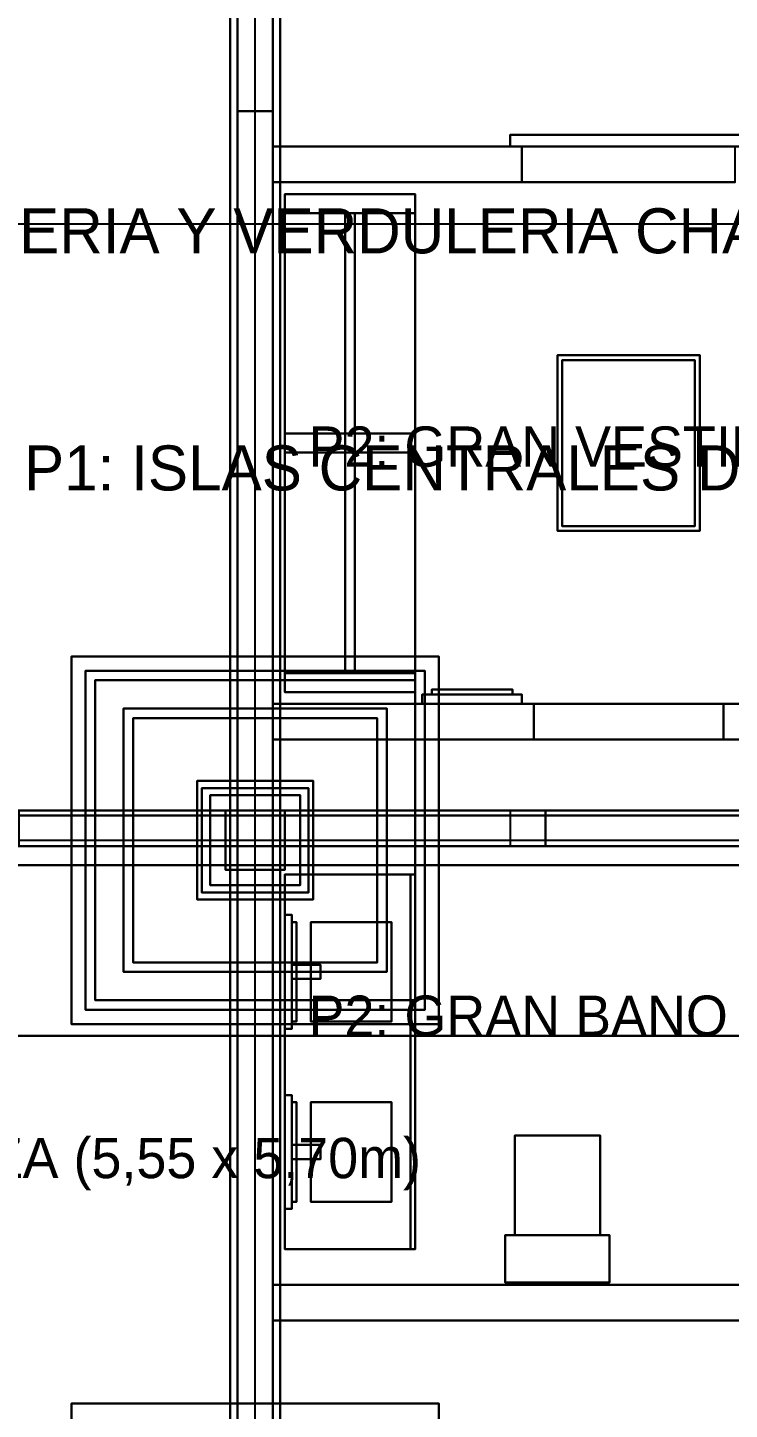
# Model space of a CAD drawing. Header units: metres. Extents: x -0.6 to 96.4, y -1.3 to 40.2.
# Drawn here: x 4.97 to 7.93, y 12.62 to 18.45 of the extents above; entities that cross this region are included whole.
import ezdxf

# ---------------------------------------------------------------- set-up
doc = ezdxf.new("R2010")
doc.units = ezdxf.units.M
for name, color, linetype in [('COLUMNAS_3D', 1, 'CONTINUOUS'), ('CUBIERTA_CHALET_3D', 9, 'CONTINUOUS'), ('EJES_ESTRUCTURALES', 1, 'CONTINUOUS'), ('LOSA_PISO_3D', 8, 'CONTINUOUS'), ('P2_CARPINTERIA_RUSTICA_3D', 34, 'CONTINUOUS'), ('P2_COCINA_ISLA_3D', 3, 'CONTINUOUS'), ('P2_COLUMNAS_3D', 1, 'CONTINUOUS'), ('P2_LOSA_PISO_3D', 8, 'CONTINUOUS'), ('P2_MOBILIARIO_SUITE_3D', 30, 'CONTINUOUS'), ('P2_MUROS_MADERA_INT_3D', 6, 'CONTINUOUS'), ('P2_ROTULOS', 6, 'CONTINUOUS'), ('P2_TIMBER_FRAME_3D', 34, 'CONTINUOUS'), ('PB_MOBILIARIO_COMERCIAL_3D', 30, 'CONTINUOUS'), ('PB_TIMBER_FRAME_3D', 34, 'CONTINUOUS'), ('PB_ZOCALO_PIEDRA_3D', 8, 'CONTINUOUS'), ('ROTULOS_TEXTO', 2, 'CONTINUOUS'), ('TERRENO_3D', 3, 'CONTINUOUS')]:
    doc.layers.add(name, color=color, linetype=linetype)

msp = doc.modelspace()

# ---------------------------------------------------------------- linework, layer by layer
at = {"layer": 'COLUMNAS_3D', "color": 1}
for points in [[(5.8, 14.9), (6.05, 14.9), (6.05, 15.15), (5.8, 15.15)], [(5.8, 14.9, 2.85), (6.05, 14.9, 2.85), (6.05, 15.15, 2.85), (5.8, 15.15, 2.85)], [(5.8, 15.15), (6.05, 15.15), (6.05, 15.15, 2.85), (5.8, 15.15, 2.85)], [(5.8, 14.9), (5.8, 15.15), (5.8, 15.15, 2.85), (5.8, 14.9, 2.85)], [(6.05, 14.9), (6.05, 15.15), (6.05, 15.15, 2.85), (6.05, 14.9, 2.85)], [(5.8, 14.9), (6.05, 14.9), (6.05, 14.9, 2.85), (5.8, 14.9, 2.85)]]:
    msp.add_3dface(points, dxfattribs=at)
at = {"layer": 'CUBIERTA_CHALET_3D', "color": 9}
for points in [[(4.85, 2, 8.6994), (10.1, 2, 5.4189), (10.1, 24.71, 5.4189), (4.85, 24.71, 8.6994)], [(4.85, 2, 8.8794), (10.1, 2, 5.5989), (10.1, 24.71, 5.5989), (4.85, 24.71, 8.8794)]]:
    msp.add_3dface(points, dxfattribs=at)
at = {"layer": 'EJES_ESTRUCTURALES', "color": 1}
for p, q in [((5.925, 1.8), (5.925, 25.51)), ((-0.6, 17.625), (10.4, 17.625)), ((-0.6, 15.025), (10.4, 15.025))]:
    msp.add_line(p, q, dxfattribs=at)
at = {"layer": 'LOSA_PISO_3D', "color": 8}
for points in [[(0.15, 10.35, -0.15), (9.15, 10.35, -0.15), (9.15, 24.71, -0.15), (0.15, 24.71, -0.15)], [(0.15, 10.35), (9.15, 10.35), (9.15, 24.71), (0.15, 24.71)]]:
    msp.add_3dface(points, dxfattribs=at)
at = {"layer": 'P2_CARPINTERIA_RUSTICA_3D', "color": 8}
for points in [[(7, 17.95, 5.16), (8.9, 17.95, 5.16), (8.9, 18, 5.16), (7, 18, 5.16)], [(7, 17.95, 5.22), (8.9, 17.95, 5.22), (8.9, 18, 5.22), (7, 18, 5.22)], [(7, 18, 5.16), (8.9, 18, 5.16), (8.9, 18, 5.22), (7, 18, 5.22)], [(7, 17.95, 5.16), (7, 18, 5.16), (7, 18, 5.22), (7, 17.95, 5.22)], [(7, 17.95, 5.16), (8.9, 17.95, 5.16), (8.9, 17.95, 5.22), (7, 17.95, 5.22)]]:
    msp.add_3dface(points, dxfattribs=at)
at = {"layer": 'P2_COCINA_ISLA_3D', "color": 34}
for points in [[(6.05, 13.3, 3.18), (6.58, 13.3, 3.18), (6.58, 14.88, 3.18), (6.05, 14.88, 3.18)], [(6.05, 13.3, 3.25), (6.58, 13.3, 3.25), (6.58, 14.88, 3.25), (6.05, 14.88, 3.25)], [(6.05, 14.88, 3.18), (6.58, 14.88, 3.18), (6.58, 14.88, 3.25), (6.05, 14.88, 3.25)], [(6.05, 13.3, 3.18), (6.05, 14.88, 3.18), (6.05, 14.88, 3.25), (6.05, 13.3, 3.25)], [(6.05, 13.3, 3.76), (6.6, 13.3, 3.76), (6.6, 14.88, 3.76), (6.05, 14.88, 3.76)], [(6.05, 13.3, 3.86), (6.6, 13.3, 3.86), (6.6, 14.88, 3.86), (6.05, 14.88, 3.86)], [(6.05, 14.88, 3.76), (6.6, 14.88, 3.76), (6.6, 14.88, 3.86), (6.05, 14.88, 3.86)], [(6.05, 13.3, 3.76), (6.05, 14.88, 3.76), (6.05, 14.88, 3.86), (6.05, 13.3, 3.86)], [(6.58, 13.3, 3.18), (6.58, 14.88, 3.18), (6.58, 14.88, 3.25), (6.58, 13.3, 3.25)], [(6.6, 13.3, 3.76), (6.6, 14.88, 3.76), (6.6, 14.88, 3.86), (6.6, 13.3, 3.86)], [(6.05, 13.3, 3.18), (6.58, 13.3, 3.18), (6.58, 13.3, 3.25), (6.05, 13.3, 3.25)], [(6.05, 13.3, 3.76), (6.6, 13.3, 3.76), (6.6, 13.3, 3.86), (6.05, 13.3, 3.86)]]:
    msp.add_3dface(points, dxfattribs=at)
at = {"layer": 'P2_COLUMNAS_3D', "color": 1}
for points in [[(5.8, 14.9, 3), (6.05, 14.9, 3), (6.05, 15.15, 3), (5.8, 15.15, 3)], [(5.8, 14.9, 5.85), (6.05, 14.9, 5.85), (6.05, 15.15, 5.85), (5.8, 15.15, 5.85)], [(5.8, 15.15, 3), (6.05, 15.15, 3), (6.05, 15.15, 5.85), (5.8, 15.15, 5.85)], [(5.8, 14.9, 3), (5.8, 15.15, 3), (5.8, 15.15, 5.85), (5.8, 14.9, 5.85)], [(6.05, 14.9, 3), (6.05, 15.15, 3), (6.05, 15.15, 5.85), (6.05, 14.9, 5.85)], [(5.8, 14.9, 3), (6.05, 14.9, 3), (6.05, 14.9, 5.85), (5.8, 14.9, 5.85)]]:
    msp.add_3dface(points, dxfattribs=at)
at = {"layer": 'P2_LOSA_PISO_3D', "color": 8}
for points in [[(0.15, 10.35, 2.85), (9.15, 10.35, 2.85), (9.15, 24.71, 2.85), (0.15, 24.71, 2.85)], [(0.15, 10.35, 3), (9.15, 10.35, 3), (9.15, 24.71, 3), (0.15, 24.71, 3)]]:
    msp.add_3dface(points, dxfattribs=at)
at = {"layer": 'P2_MOBILIARIO_SUITE_3D', "color": 8}
for points in [[(6.305, 15.73, 4.85), (6.345, 15.73, 4.85), (6.345, 17.67, 4.85), (6.305, 17.67, 4.85)], [(6.305, 15.73, 4.89), (6.345, 15.73, 4.89), (6.345, 17.67, 4.89), (6.305, 17.67, 4.89)], [(6.305, 17.67, 4.85), (6.345, 17.67, 4.85), (6.345, 17.67, 4.89), (6.305, 17.67, 4.89)], [(6.305, 15.73, 4.85), (6.305, 17.67, 4.85), (6.305, 17.67, 4.89), (6.305, 15.73, 4.89)], [(6.345, 15.73, 4.85), (6.345, 17.67, 4.85), (6.345, 17.67, 4.89), (6.345, 15.73, 4.89)], [(6.305, 15.73, 4.85), (6.345, 15.73, 4.85), (6.345, 15.73, 4.89), (6.305, 15.73, 4.89)], [(6.63, 15.6, 3.08), (7.05, 15.6, 3.08), (7.05, 15.64, 3.08), (6.63, 15.64, 3.08)], [(6.63, 15.6, 5.05), (7.05, 15.6, 5.05), (7.05, 15.64, 5.05), (6.63, 15.64, 5.05)], [(6.63, 15.64, 3.08), (7.05, 15.64, 3.08), (7.05, 15.64, 5.05), (6.63, 15.64, 5.05)], [(6.63, 15.6, 3.08), (6.63, 15.64, 3.08), (6.63, 15.64, 5.05), (6.63, 15.6, 5.05)], [(7.05, 15.6, 3.08), (7.05, 15.64, 3.08), (7.05, 15.64, 5.05), (7.05, 15.6, 5.05)], [(6.63, 15.6, 3.08), (7.05, 15.6, 3.08), (7.05, 15.6, 5.05), (6.63, 15.6, 5.05)], [(6.05, 14.23, 4.12), (6.08, 14.23, 4.12), (6.08, 14.71, 4.12), (6.05, 14.71, 4.12)], [(6.05, 14.23, 5.15), (6.08, 14.23, 5.15), (6.08, 14.71, 5.15), (6.05, 14.71, 5.15)], [(6.05, 14.71, 4.12), (6.08, 14.71, 4.12), (6.08, 14.71, 5.15), (6.05, 14.71, 5.15)], [(6.05, 14.23, 4.12), (6.05, 14.71, 4.12), (6.05, 14.71, 5.15), (6.05, 14.23, 5.15)], [(6.08, 14.23, 4.12), (6.08, 14.71, 4.12), (6.08, 14.71, 5.15), (6.08, 14.23, 5.15)], [(6.08, 14.44, 3.86), (6.2, 14.44, 3.86), (6.2, 14.5, 3.86), (6.08, 14.5, 3.86)], [(6.08, 14.44, 4.16), (6.2, 14.44, 4.16), (6.2, 14.5, 4.16), (6.08, 14.5, 4.16)], [(6.08, 14.5, 3.86), (6.2, 14.5, 3.86), (6.2, 14.5, 4.16), (6.08, 14.5, 4.16)], [(6.08, 14.44, 3.86), (6.08, 14.5, 3.86), (6.08, 14.5, 4.16), (6.08, 14.44, 4.16)], [(6.2, 14.44, 3.86), (6.2, 14.5, 3.86), (6.2, 14.5, 4.16), (6.2, 14.44, 4.16)], [(6.08, 14.44, 3.86), (6.2, 14.44, 3.86), (6.2, 14.44, 4.16), (6.08, 14.44, 4.16)], [(6.05, 14.23, 4.12), (6.08, 14.23, 4.12), (6.08, 14.23, 5.15), (6.05, 14.23, 5.15)], [(6.05, 13.47, 4.12), (6.08, 13.47, 4.12), (6.08, 13.95, 4.12), (6.05, 13.95, 4.12)], [(6.05, 13.47, 5.15), (6.08, 13.47, 5.15), (6.08, 13.95, 5.15), (6.05, 13.95, 5.15)], [(6.05, 13.95, 4.12), (6.08, 13.95, 4.12), (6.08, 13.95, 5.15), (6.05, 13.95, 5.15)], [(6.05, 13.47, 4.12), (6.05, 13.95, 4.12), (6.05, 13.95, 5.15), (6.05, 13.47, 5.15)], [(6.08, 13.47, 4.12), (6.08, 13.95, 4.12), (6.08, 13.95, 5.15), (6.08, 13.47, 5.15)], [(6.08, 13.68, 3.86), (6.2, 13.68, 3.86), (6.2, 13.74, 3.86), (6.08, 13.74, 3.86)], [(6.08, 13.68, 4.16), (6.2, 13.68, 4.16), (6.2, 13.74, 4.16), (6.08, 13.74, 4.16)], [(6.08, 13.74, 3.86), (6.2, 13.74, 3.86), (6.2, 13.74, 4.16), (6.08, 13.74, 4.16)], [(6.08, 13.68, 3.86), (6.08, 13.74, 3.86), (6.08, 13.74, 4.16), (6.08, 13.68, 4.16)], [(6.2, 13.68, 3.86), (6.2, 13.74, 3.86), (6.2, 13.74, 4.16), (6.2, 13.68, 4.16)], [(6.08, 13.68, 3.86), (6.2, 13.68, 3.86), (6.2, 13.68, 4.16), (6.08, 13.68, 4.16)], [(6.05, 13.47, 4.12), (6.08, 13.47, 4.12), (6.08, 13.47, 5.15), (6.05, 13.47, 5.15)]]:
    msp.add_3dface(points, dxfattribs=at)
at = {"layer": 'P2_MOBILIARIO_SUITE_3D', "color": 30}
for points in [[(7.2, 16.33, 3.18), (7.8, 16.33, 3.18), (7.8, 17.07, 3.18), (7.2, 17.07, 3.18)], [(7.2, 16.33, 3.44), (7.8, 16.33, 3.44), (7.8, 17.07, 3.44), (7.2, 17.07, 3.44)], [(7.2, 17.07, 3.18), (7.8, 17.07, 3.18), (7.8, 17.07, 3.44), (7.2, 17.07, 3.44)], [(7.2, 16.33, 3.18), (7.2, 17.07, 3.18), (7.2, 17.07, 3.44), (7.2, 16.33, 3.44)], [(7.8, 16.33, 3.18), (7.8, 17.07, 3.18), (7.8, 17.07, 3.44), (7.8, 16.33, 3.44)], [(7.2, 16.33, 3.18), (7.8, 16.33, 3.18), (7.8, 16.33, 3.44), (7.2, 16.33, 3.44)]]:
    msp.add_3dface(points, dxfattribs=at)
at = {"layer": 'P2_MOBILIARIO_SUITE_3D', "color": 34}
for points in [[(7.22, 16.35, 3), (7.78, 16.35, 3), (7.78, 17.05, 3), (7.22, 17.05, 3)], [(7.22, 16.35, 3.18), (7.78, 16.35, 3.18), (7.78, 17.05, 3.18), (7.22, 17.05, 3.18)], [(7.22, 17.05, 3), (7.78, 17.05, 3), (7.78, 17.05, 3.18), (7.22, 17.05, 3.18)], [(7.22, 16.35, 3), (7.22, 17.05, 3), (7.22, 17.05, 3.18), (7.22, 16.35, 3.18)], [(7.78, 16.35, 3), (7.78, 17.05, 3), (7.78, 17.05, 3.18), (7.78, 16.35, 3.18)], [(7.22, 16.35, 3), (7.78, 16.35, 3), (7.78, 16.35, 3.18), (7.22, 16.35, 3.18)]]:
    msp.add_3dface(points, dxfattribs=at)
at = {"layer": 'P2_MOBILIARIO_SUITE_3D', "color": 4}
for points in [[(6.67, 15.64, 3.12), (7.01, 15.64, 3.12), (7.01, 15.66, 3.12), (6.67, 15.66, 3.12)], [(6.67, 15.64, 5.01), (7.01, 15.64, 5.01), (7.01, 15.66, 5.01), (6.67, 15.66, 5.01)], [(6.67, 15.66, 3.12), (7.01, 15.66, 3.12), (7.01, 15.66, 5.01), (6.67, 15.66, 5.01)], [(6.67, 15.64, 3.12), (6.67, 15.66, 3.12), (6.67, 15.66, 5.01), (6.67, 15.64, 5.01)], [(6.67, 15.64, 3.12), (7.01, 15.64, 3.12), (7.01, 15.64, 5.01), (6.67, 15.64, 5.01)], [(7.01, 15.64, 3.12), (7.01, 15.66, 3.12), (7.01, 15.66, 5.01), (7.01, 15.64, 5.01)], [(6.08, 14.26, 4.15), (6.1, 14.26, 4.15), (6.1, 14.68, 4.15), (6.08, 14.68, 4.15)], [(6.08, 14.26, 5.12), (6.1, 14.26, 5.12), (6.1, 14.68, 5.12), (6.08, 14.68, 5.12)], [(6.08, 14.68, 4.15), (6.1, 14.68, 4.15), (6.1, 14.68, 5.12), (6.08, 14.68, 5.12)], [(6.08, 14.26, 4.15), (6.08, 14.68, 4.15), (6.08, 14.68, 5.12), (6.08, 14.26, 5.12)], [(6.1, 14.26, 4.15), (6.1, 14.68, 4.15), (6.1, 14.68, 5.12), (6.1, 14.26, 5.12)], [(6.08, 14.26, 4.15), (6.1, 14.26, 4.15), (6.1, 14.26, 5.12), (6.08, 14.26, 5.12)], [(6.08, 13.5, 4.15), (6.1, 13.5, 4.15), (6.1, 13.92, 4.15), (6.08, 13.92, 4.15)], [(6.08, 13.5, 5.12), (6.1, 13.5, 5.12), (6.1, 13.92, 5.12), (6.08, 13.92, 5.12)], [(6.08, 13.92, 4.15), (6.1, 13.92, 4.15), (6.1, 13.92, 5.12), (6.08, 13.92, 5.12)], [(6.08, 13.5, 4.15), (6.08, 13.92, 4.15), (6.08, 13.92, 5.12), (6.08, 13.5, 5.12)], [(6.1, 13.5, 4.15), (6.1, 13.92, 4.15), (6.1, 13.92, 5.12), (6.1, 13.5, 5.12)], [(6.08, 13.5, 4.15), (6.1, 13.5, 4.15), (6.1, 13.5, 5.12), (6.08, 13.5, 5.12)]]:
    msp.add_3dface(points, dxfattribs=at)
at = {"layer": 'P2_MOBILIARIO_SUITE_3D', "color": 7}
for points in [[(6.16, 14.26, 3.86), (6.5, 14.26, 3.86), (6.5, 14.68, 3.86), (6.16, 14.68, 3.86)], [(6.16, 14.26, 4.02), (6.5, 14.26, 4.02), (6.5, 14.68, 4.02), (6.16, 14.68, 4.02)], [(6.16, 14.68, 3.86), (6.5, 14.68, 3.86), (6.5, 14.68, 4.02), (6.16, 14.68, 4.02)], [(6.16, 14.26, 3.86), (6.16, 14.68, 3.86), (6.16, 14.68, 4.02), (6.16, 14.26, 4.02)], [(6.5, 14.26, 3.86), (6.5, 14.68, 3.86), (6.5, 14.68, 4.02), (6.5, 14.26, 4.02)], [(6.16, 14.26, 3.86), (6.5, 14.26, 3.86), (6.5, 14.26, 4.02), (6.16, 14.26, 4.02)], [(6.16, 13.5, 3.86), (6.5, 13.5, 3.86), (6.5, 13.92, 3.86), (6.16, 13.92, 3.86)], [(6.16, 13.5, 4.02), (6.5, 13.5, 4.02), (6.5, 13.92, 4.02), (6.16, 13.92, 4.02)], [(6.16, 13.92, 3.86), (6.5, 13.92, 3.86), (6.5, 13.92, 4.02), (6.16, 13.92, 4.02)], [(6.16, 13.5, 3.86), (6.16, 13.92, 3.86), (6.16, 13.92, 4.02), (6.16, 13.5, 4.02)], [(6.5, 13.5, 3.86), (6.5, 13.92, 3.86), (6.5, 13.92, 4.02), (6.5, 13.5, 4.02)], [(7.02, 13.36, 3), (7.38, 13.36, 3), (7.38, 13.78, 3), (7.02, 13.78, 3)], [(7.02, 13.36, 3.42), (7.38, 13.36, 3.42), (7.38, 13.78, 3.42), (7.02, 13.78, 3.42)], [(7.02, 13.78, 3), (7.38, 13.78, 3), (7.38, 13.78, 3.42), (7.02, 13.78, 3.42)], [(7.02, 13.36, 3), (7.02, 13.78, 3), (7.02, 13.78, 3.42), (7.02, 13.36, 3.42)], [(7.38, 13.36, 3), (7.38, 13.78, 3), (7.38, 13.78, 3.42), (7.38, 13.36, 3.42)], [(6.16, 13.5, 3.86), (6.5, 13.5, 3.86), (6.5, 13.5, 4.02), (6.16, 13.5, 4.02)], [(6.98, 13.16, 3), (7.42, 13.16, 3), (7.42, 13.36, 3), (6.98, 13.36, 3)], [(6.98, 13.16, 3.82), (7.42, 13.16, 3.82), (7.42, 13.36, 3.82), (6.98, 13.36, 3.82)], [(6.98, 13.36, 3), (7.42, 13.36, 3), (7.42, 13.36, 3.82), (6.98, 13.36, 3.82)], [(6.98, 13.16, 3), (6.98, 13.36, 3), (6.98, 13.36, 3.82), (6.98, 13.16, 3.82)], [(7.02, 13.36, 3), (7.38, 13.36, 3), (7.38, 13.36, 3.42), (7.02, 13.36, 3.42)], [(7.42, 13.16, 3), (7.42, 13.36, 3), (7.42, 13.36, 3.82), (7.42, 13.16, 3.82)], [(6.98, 13.16, 3), (7.42, 13.16, 3), (7.42, 13.16, 3.82), (6.98, 13.16, 3.82)]]:
    msp.add_3dface(points, dxfattribs=at)
at = {"layer": 'P2_MUROS_MADERA_INT_3D', "color": 6}
for points in [[(5.85, 18.1, 5.1), (6, 18.1, 5.1), (6, 18.95, 5.1), (5.85, 18.95, 5.1)], [(5.85, 18.1, 5.85), (6, 18.1, 5.85), (6, 18.95, 5.85), (5.85, 18.95, 5.85)], [(5.85, 18.1, 5.1), (5.85, 18.95, 5.1), (5.85, 18.95, 5.85), (5.85, 18.1, 5.85)], [(6, 18.1, 5.1), (6, 18.95, 5.1), (6, 18.95, 5.85), (6, 18.1, 5.85)], [(5.85, 10.65, 3), (6, 10.65, 3), (6, 18.1, 3), (5.85, 18.1, 3)], [(5.85, 10.65, 5.85), (6, 10.65, 5.85), (6, 18.1, 5.85), (5.85, 18.1, 5.85)], [(5.85, 18.1, 3), (6, 18.1, 3), (6, 18.1, 5.85), (5.85, 18.1, 5.85)], [(5.85, 10.65, 3), (5.85, 18.1, 3), (5.85, 18.1, 5.85), (5.85, 10.65, 5.85)], [(5.85, 18.1, 5.1), (6, 18.1, 5.1), (6, 18.1, 5.85), (5.85, 18.1, 5.85)], [(6, 10.65, 3), (6, 18.1, 3), (6, 18.1, 5.85), (6, 10.65, 5.85)], [(6, 17.8, 3), (7.05, 17.8, 3), (7.05, 17.95, 3), (6, 17.95, 3)], [(6, 17.8, 5.85), (7.05, 17.8, 5.85), (7.05, 17.95, 5.85), (6, 17.95, 5.85)], [(6, 17.95, 3), (7.05, 17.95, 3), (7.05, 17.95, 5.85), (6, 17.95, 5.85)], [(6, 17.8, 3), (6, 17.95, 3), (6, 17.95, 5.85), (6, 17.8, 5.85)], [(7.05, 17.8, 3), (7.05, 17.95, 3), (7.05, 17.95, 5.85), (7.05, 17.8, 5.85)], [(7.05, 17.8, 5.15), (7.95, 17.8, 5.15), (7.95, 17.95, 5.15), (7.05, 17.95, 5.15)], [(7.05, 17.8, 5.85), (7.95, 17.8, 5.85), (7.95, 17.95, 5.85), (7.05, 17.95, 5.85)], [(7.05, 17.95, 5.15), (7.95, 17.95, 5.15), (7.95, 17.95, 5.85), (7.05, 17.95, 5.85)], [(7.05, 17.8, 5.15), (7.05, 17.95, 5.15), (7.05, 17.95, 5.85), (7.05, 17.8, 5.85)], [(6, 17.8, 3), (7.05, 17.8, 3), (7.05, 17.8, 5.85), (6, 17.8, 5.85)], [(7.05, 17.8, 5.15), (7.95, 17.8, 5.15), (7.95, 17.8, 5.85), (7.05, 17.8, 5.85)], [(6, 15.45, 3), (7.1, 15.45, 3), (7.1, 15.6, 3), (6, 15.6, 3)], [(6, 15.45, 5.85), (7.1, 15.45, 5.85), (7.1, 15.6, 5.85), (6, 15.6, 5.85)], [(6, 15.6, 3), (7.1, 15.6, 3), (7.1, 15.6, 5.85), (6, 15.6, 5.85)], [(6, 15.45, 3), (6, 15.6, 3), (6, 15.6, 5.85), (6, 15.45, 5.85)], [(7.1, 15.45, 3), (7.1, 15.6, 3), (7.1, 15.6, 5.85), (7.1, 15.45, 5.85)], [(7.1, 15.45, 5.1), (7.9, 15.45, 5.1), (7.9, 15.6, 5.1), (7.1, 15.6, 5.1)], [(7.1, 15.45, 5.85), (7.9, 15.45, 5.85), (7.9, 15.6, 5.85), (7.1, 15.6, 5.85)], [(7.1, 15.6, 5.1), (7.9, 15.6, 5.1), (7.9, 15.6, 5.85), (7.1, 15.6, 5.85)], [(7.1, 15.45, 5.1), (7.1, 15.6, 5.1), (7.1, 15.6, 5.85), (7.1, 15.45, 5.85)], [(7.9, 15.45, 5.1), (7.9, 15.6, 5.1), (7.9, 15.6, 5.85), (7.9, 15.45, 5.85)], [(7.9, 15.45, 3), (9, 15.45, 3), (9, 15.6, 3), (7.9, 15.6, 3)], [(7.9, 15.45, 5.85), (9, 15.45, 5.85), (9, 15.6, 5.85), (7.9, 15.6, 5.85)], [(7.9, 15.6, 3), (9, 15.6, 3), (9, 15.6, 5.85), (7.9, 15.6, 5.85)], [(7.9, 15.45, 3), (7.9, 15.6, 3), (7.9, 15.6, 5.85), (7.9, 15.45, 5.85)], [(6, 15.45, 3), (7.1, 15.45, 3), (7.1, 15.45, 5.85), (6, 15.45, 5.85)], [(7.1, 15.45, 5.1), (7.9, 15.45, 5.1), (7.9, 15.45, 5.85), (7.1, 15.45, 5.85)], [(7.9, 15.45, 3), (9, 15.45, 3), (9, 15.45, 5.85), (7.9, 15.45, 5.85)], [(6, 13, 3), (9, 13, 3), (9, 13.15, 3), (6, 13.15, 3)], [(6, 13, 5.85), (9, 13, 5.85), (9, 13.15, 5.85), (6, 13.15, 5.85)], [(6, 13.15, 3), (9, 13.15, 3), (9, 13.15, 5.85), (6, 13.15, 5.85)], [(6, 13, 3), (6, 13.15, 3), (6, 13.15, 5.85), (6, 13, 5.85)], [(6, 13, 3), (9, 13, 3), (9, 13, 5.85), (6, 13, 5.85)]]:
    msp.add_3dface(points, dxfattribs=at)
at = {"layer": 'P2_TIMBER_FRAME_3D', "color": 34}
for points in [[(6.05, 15.65, 3), (6.6, 15.65, 3), (6.6, 17.75, 3), (6.05, 17.75, 3)], [(6.05, 15.65, 3.85), (6.6, 15.65, 3.85), (6.6, 17.75, 3.85), (6.05, 17.75, 3.85)], [(6.05, 17.75, 3), (6.6, 17.75, 3), (6.6, 17.75, 3.85), (6.05, 17.75, 3.85)], [(6.05, 15.65, 3), (6.05, 17.75, 3), (6.05, 17.75, 3.85), (6.05, 15.65, 3.85)], [(6.05, 15.65, 5), (6.6, 15.65, 5), (6.6, 17.75, 5), (6.05, 17.75, 5)], [(6.05, 15.65, 5.4), (6.6, 15.65, 5.4), (6.6, 17.75, 5.4), (6.05, 17.75, 5.4)], [(6.05, 17.75, 5), (6.6, 17.75, 5), (6.6, 17.75, 5.4), (6.05, 17.75, 5.4)], [(6.05, 15.65, 5), (6.05, 17.75, 5), (6.05, 17.75, 5.4), (6.05, 15.65, 5.4)], [(6.05, 17.67, 3.85), (6.6, 17.67, 3.85), (6.6, 17.75, 3.85), (6.05, 17.75, 3.85)], [(6.05, 17.67, 5), (6.6, 17.67, 5), (6.6, 17.75, 5), (6.05, 17.75, 5)], [(6.05, 17.75, 3.85), (6.6, 17.75, 3.85), (6.6, 17.75, 5), (6.05, 17.75, 5)], [(6.05, 17.67, 3.85), (6.05, 17.75, 3.85), (6.05, 17.75, 5), (6.05, 17.67, 5)], [(6.6, 15.65, 3), (6.6, 17.75, 3), (6.6, 17.75, 3.85), (6.6, 15.65, 3.85)], [(6.6, 15.65, 5), (6.6, 17.75, 5), (6.6, 17.75, 5.4), (6.6, 15.65, 5.4)], [(6.6, 17.67, 3.85), (6.6, 17.75, 3.85), (6.6, 17.75, 5), (6.6, 17.67, 5)], [(6.05, 17.67, 3.85), (6.6, 17.67, 3.85), (6.6, 17.67, 5), (6.05, 17.67, 5)], [(6.05, 16.66, 3.85), (6.6, 16.66, 3.85), (6.6, 16.74, 3.85), (6.05, 16.74, 3.85)], [(6.05, 16.66, 5), (6.6, 16.66, 5), (6.6, 16.74, 5), (6.05, 16.74, 5)], [(6.05, 16.74, 3.85), (6.6, 16.74, 3.85), (6.6, 16.74, 5), (6.05, 16.74, 5)], [(6.05, 16.66, 3.85), (6.05, 16.74, 3.85), (6.05, 16.74, 5), (6.05, 16.66, 5)], [(6.6, 16.66, 3.85), (6.6, 16.74, 3.85), (6.6, 16.74, 5), (6.6, 16.66, 5)], [(6.05, 16.66, 3.85), (6.6, 16.66, 3.85), (6.6, 16.66, 5), (6.05, 16.66, 5)], [(6.05, 15.65, 3.85), (6.6, 15.65, 3.85), (6.6, 15.73, 3.85), (6.05, 15.73, 3.85)], [(6.05, 15.65, 5), (6.6, 15.65, 5), (6.6, 15.73, 5), (6.05, 15.73, 5)], [(6.05, 15.73, 3.85), (6.6, 15.73, 3.85), (6.6, 15.73, 5), (6.05, 15.73, 5)], [(6.05, 15.65, 3.85), (6.05, 15.73, 3.85), (6.05, 15.73, 5), (6.05, 15.65, 5)], [(6.6, 15.65, 3.85), (6.6, 15.73, 3.85), (6.6, 15.73, 5), (6.6, 15.65, 5)], [(6.05, 15.65, 3), (6.6, 15.65, 3), (6.6, 15.65, 3.85), (6.05, 15.65, 3.85)], [(6.05, 15.65, 5), (6.6, 15.65, 5), (6.6, 15.65, 5.4), (6.05, 15.65, 5.4)], [(6.05, 15.65, 3.85), (6.6, 15.65, 3.85), (6.6, 15.65, 5), (6.05, 15.65, 5)], [(0.45, 15, 5.67), (9.15, 15, 5.67), (9.15, 15.15, 5.67), (0.45, 15.15, 5.67)], [(0.45, 15, 5.85), (9.15, 15, 5.85), (9.15, 15.15, 5.85), (0.45, 15.15, 5.85)], [(0.45, 15.15, 5.67), (9.15, 15.15, 5.67), (9.15, 15.15, 5.85), (0.45, 15.15, 5.85)], [(4.85, 15.15, 6), (4.93, 15.15, 6), (7.15, 15.15, 7.1422), (7, 15.15, 7.236)], [(4.85, 15, 6), (4.85, 15.15, 6), (7, 15.15, 7.236), (7, 15, 7.236)], [(4.93, 15, 6), (4.93, 15.15, 6), (7.15, 15.15, 7.1422), (7.15, 15, 7.1422)], [(7, 15, 7.236), (7.15, 15, 7.1422), (7.15, 15.15, 7.1422), (7, 15.15, 7.236)], [(0.45, 15, 5.67), (9.15, 15, 5.67), (9.15, 15, 5.85), (0.45, 15, 5.85)], [(4.85, 15, 6), (4.93, 15, 6), (7.15, 15, 7.1422), (7, 15, 7.236)]]:
    msp.add_3dface(points, dxfattribs=at)
at = {"layer": 'PB_MOBILIARIO_COMERCIAL_3D', "color": 34}
for points in [[(5.15, 14.25, 0.32), (6.7, 14.25, 0.32), (6.7, 15.8, 0.32), (5.15, 15.8, 0.32)], [(5.15, 14.25, 0.68), (6.7, 14.25, 0.68), (6.7, 15.8, 0.68), (5.15, 15.8, 0.68)], [(5.15, 15.8, 0.32), (6.7, 15.8, 0.32), (6.7, 15.8, 0.68), (5.15, 15.8, 0.68)], [(5.15, 14.25, 0.32), (5.15, 15.8, 0.32), (5.15, 15.8, 0.68), (5.15, 14.25, 0.68)], [(6.7, 14.25, 0.32), (6.7, 15.8, 0.32), (6.7, 15.8, 0.68), (6.7, 14.25, 0.68)], [(5.37, 14.47, 0.76), (6.48, 14.47, 0.76), (6.48, 15.58, 0.76), (5.37, 15.58, 0.76)], [(5.37, 14.47, 1.04), (6.48, 14.47, 1.04), (6.48, 15.58, 1.04), (5.37, 15.58, 1.04)], [(5.37, 15.58, 0.76), (6.48, 15.58, 0.76), (6.48, 15.58, 1.04), (5.37, 15.58, 1.04)], [(5.37, 14.47, 0.76), (5.37, 15.58, 0.76), (5.37, 15.58, 1.04), (5.37, 14.47, 1.04)], [(6.48, 14.47, 0.76), (6.48, 15.58, 0.76), (6.48, 15.58, 1.04), (6.48, 14.47, 1.04)], [(5.37, 14.47, 0.76), (6.48, 14.47, 0.76), (6.48, 14.47, 1.04), (5.37, 14.47, 1.04)], [(5.15, 14.25, 0.32), (6.7, 14.25, 0.32), (6.7, 14.25, 0.68), (5.15, 14.25, 0.68)], [(5.15, 11.1, 0.32), (6.7, 11.1, 0.32), (6.7, 12.65, 0.32), (5.15, 12.65, 0.32)], [(5.15, 11.1, 0.68), (6.7, 11.1, 0.68), (6.7, 12.65, 0.68), (5.15, 12.65, 0.68)], [(5.15, 12.65, 0.32), (6.7, 12.65, 0.32), (6.7, 12.65, 0.68), (5.15, 12.65, 0.68)], [(5.15, 11.1, 0.32), (5.15, 12.65, 0.32), (5.15, 12.65, 0.68), (5.15, 11.1, 0.68)], [(6.7, 11.1, 0.32), (6.7, 12.65, 0.32), (6.7, 12.65, 0.68), (6.7, 11.1, 0.68)]]:
    msp.add_3dface(points, dxfattribs=at)
at = {"layer": 'PB_MOBILIARIO_COMERCIAL_3D', "color": 1}
for points in [[(5.21, 14.31, 0.68), (6.64, 14.31, 0.68), (6.64, 15.74, 0.68), (5.21, 15.74, 0.68)], [(5.21, 14.31, 0.76), (6.64, 14.31, 0.76), (6.64, 15.74, 0.76), (5.21, 15.74, 0.76)], [(5.21, 15.74, 0.68), (6.64, 15.74, 0.68), (6.64, 15.74, 0.76), (5.21, 15.74, 0.76)], [(5.21, 14.31, 0.68), (5.21, 15.74, 0.68), (5.21, 15.74, 0.76), (5.21, 14.31, 0.76)], [(6.64, 14.31, 0.68), (6.64, 15.74, 0.68), (6.64, 15.74, 0.76), (6.64, 14.31, 0.76)], [(5.21, 14.31, 0.68), (6.64, 14.31, 0.68), (6.64, 14.31, 0.76), (5.21, 14.31, 0.76)]]:
    msp.add_3dface(points, dxfattribs=at)
at = {"layer": 'PB_MOBILIARIO_COMERCIAL_3D', "color": 3}
for points in [[(5.41, 14.51, 1.04), (6.44, 14.51, 1.04), (6.44, 15.54, 1.04), (5.41, 15.54, 1.04)], [(5.41, 14.51, 1.12), (6.44, 14.51, 1.12), (6.44, 15.54, 1.12), (5.41, 15.54, 1.12)], [(5.41, 15.54, 1.04), (6.44, 15.54, 1.04), (6.44, 15.54, 1.12), (5.41, 15.54, 1.12)], [(5.41, 14.51, 1.04), (5.41, 15.54, 1.04), (5.41, 15.54, 1.12), (5.41, 14.51, 1.12)], [(6.44, 14.51, 1.04), (6.44, 15.54, 1.04), (6.44, 15.54, 1.12), (6.44, 14.51, 1.12)], [(5.41, 14.51, 1.04), (6.44, 14.51, 1.04), (6.44, 14.51, 1.12), (5.41, 14.51, 1.12)]]:
    msp.add_3dface(points, dxfattribs=at)
at = {"layer": 'PB_MOBILIARIO_COMERCIAL_3D', "color": 8}
for points in [[(5.7, 14.805, 1.65), (6.15, 14.805, 1.65), (6.15, 15.245, 1.65), (5.7, 15.245, 1.65)], [(5.7, 14.805, 1.95), (6.15, 14.805, 1.95), (6.15, 15.245, 1.95), (5.7, 15.245, 1.95)], [(5.7, 15.245, 1.65), (6.15, 15.245, 1.65), (6.15, 15.245, 1.95), (5.7, 15.245, 1.95)], [(5.7, 14.805, 1.65), (5.7, 15.245, 1.65), (5.7, 15.245, 1.95), (5.7, 14.805, 1.95)], [(6.15, 14.805, 1.65), (6.15, 15.245, 1.65), (6.15, 15.245, 1.95), (6.15, 14.805, 1.95)], [(5.7, 14.805, 1.65), (6.15, 14.805, 1.65), (6.15, 14.805, 1.95), (5.7, 14.805, 1.95)]]:
    msp.add_3dface(points, dxfattribs=at)
at = {"layer": 'PB_TIMBER_FRAME_3D', "color": 34}
for points in [[(5.82, 8.55, 2.65), (6.03, 8.55, 2.65), (6.03, 24.56, 2.65), (5.82, 24.56, 2.65)], [(5.82, 8.55, 2.85), (6.03, 8.55, 2.85), (6.03, 24.56, 2.85), (5.82, 24.56, 2.85)], [(5.82, 8.55, 2.65), (5.82, 24.56, 2.65), (5.82, 24.56, 2.85), (5.82, 8.55, 2.85)], [(6.03, 8.55, 2.65), (6.03, 24.56, 2.65), (6.03, 24.56, 2.85), (6.03, 8.55, 2.85)], [(5.68, 14.775, 2.48), (6.17, 14.775, 2.48), (6.17, 15.275, 2.48), (5.68, 15.275, 2.48)], [(5.68, 14.775, 2.65), (6.17, 14.775, 2.65), (6.17, 15.275, 2.65), (5.68, 15.275, 2.65)], [(5.68, 15.275, 2.48), (6.17, 15.275, 2.48), (6.17, 15.275, 2.65), (5.68, 15.275, 2.65)], [(5.68, 14.775, 2.48), (5.68, 15.275, 2.48), (5.68, 15.275, 2.65), (5.68, 14.775, 2.65)], [(6.17, 14.775, 2.48), (6.17, 15.275, 2.48), (6.17, 15.275, 2.65), (6.17, 14.775, 2.65)], [(5.735, 14.835), (6.115, 14.835), (6.115, 15.215), (5.735, 15.215)], [(5.735, 14.835, 2.65), (6.115, 14.835, 2.65), (6.115, 15.215, 2.65), (5.735, 15.215, 2.65)], [(5.735, 15.215), (6.115, 15.215), (6.115, 15.215, 2.65), (5.735, 15.215, 2.65)], [(5.735, 14.835), (5.735, 15.215), (5.735, 15.215, 2.65), (5.735, 14.835, 2.65)], [(6.115, 14.835), (6.115, 15.215), (6.115, 15.215, 2.65), (6.115, 14.835, 2.65)], [(3.45, 14.92, 2.65), (8.95, 14.92, 2.65), (8.95, 15.13, 2.65), (3.45, 15.13, 2.65)], [(3.45, 14.92, 2.85), (8.95, 14.92, 2.85), (8.95, 15.13, 2.85), (3.45, 15.13, 2.85)], [(3.45, 15.13, 2.65), (8.95, 15.13, 2.65), (8.95, 15.13, 2.85), (3.45, 15.13, 2.85)], [(3.45, 14.92, 2.65), (8.95, 14.92, 2.65), (8.95, 14.92, 2.85), (3.45, 14.92, 2.85)], [(5.735, 14.835), (6.115, 14.835), (6.115, 14.835, 2.65), (5.735, 14.835, 2.65)], [(5.68, 14.775, 2.48), (6.17, 14.775, 2.48), (6.17, 14.775, 2.65), (5.68, 14.775, 2.65)]]:
    msp.add_3dface(points, dxfattribs=at)
at = {"layer": 'PB_ZOCALO_PIEDRA_3D', "color": 8}
for points in [[(5.25, 14.35), (6.6, 14.35), (6.6, 15.7), (5.25, 15.7)], [(5.25, 14.35, 0.32), (6.6, 14.35, 0.32), (6.6, 15.7, 0.32), (5.25, 15.7, 0.32)], [(5.25, 15.7), (6.6, 15.7), (6.6, 15.7, 0.32), (5.25, 15.7, 0.32)], [(5.25, 14.35), (5.25, 15.7), (5.25, 15.7, 0.32), (5.25, 14.35, 0.32)], [(6.6, 14.35), (6.6, 15.7), (6.6, 15.7, 0.32), (6.6, 14.35, 0.32)], [(5.25, 14.35), (6.6, 14.35), (6.6, 14.35, 0.32), (5.25, 14.35, 0.32)]]:
    msp.add_3dface(points, dxfattribs=at)
at = {"layer": 'TERRENO_3D', "color": 3}
for points in [[(0.15, 14.2, -1.25), (9, 14.2, -1.25), (9, 24.71, -0.2), (0.15, 24.71, -0.2)], [(0.15, 14.2, -1.05), (9, 14.2, -1.05), (9, 24.71, -0.15), (0.15, 24.71, -0.15)], [(0.15, 11.3, -2.75), (9, 11.3, -2.75), (9, 14.2, -1.25), (0.15, 14.2, -1.25)], [(0.15, 11.3, -2.55), (9, 11.3, -2.55), (9, 14.2, -1.05), (0.15, 14.2, -1.05)], [(0.15, 14.2, -1.25), (9, 14.2, -1.25), (9, 14.2, -1.05), (0.15, 14.2, -1.05)], [(0.15, 14.2, -1.25), (9, 14.2, -1.25), (9, 14.2, -1.05), (0.15, 14.2, -1.05)]]:
    msp.add_3dface(points, dxfattribs=at)

# ---------------------------------------------------------------- texts
at = {"layer": 'P2_ROTULOS', "color": 6}
for s, p in [('P2: GRAN VESTIER WALK-IN (3,00 x 2,20m)', (6.15, 16.6, 3.05)), ('P2: GRAN BANO EN-SUITE SPA (3,00 x 2,30m)', (6.15, 14.2, 3.05)), ('P2: COCINA RUSTICA CON ISLA MACIZA (5,55 x 5,70m)', (0.7, 13.6, 3.05))]:
    msp.add_text(s, height=0.17, dxfattribs=at).set_placement(p)
at = {"layer": 'ROTULOS_TEXTO', "color": 2}
for s, p in [('P1: FRUTERIA Y VERDULERIA CHALET ALPINO (88,9 m2)', (3.8, 17.5, 0.05)), ('P1: ISLAS CENTRALES DE FRUTAS EN COLUMNAS', (4.95, 16.5, 0.05))]:
    msp.add_text(s, height=0.19, dxfattribs=at).set_placement(p)

doc.saveas('drawing.dxf')
